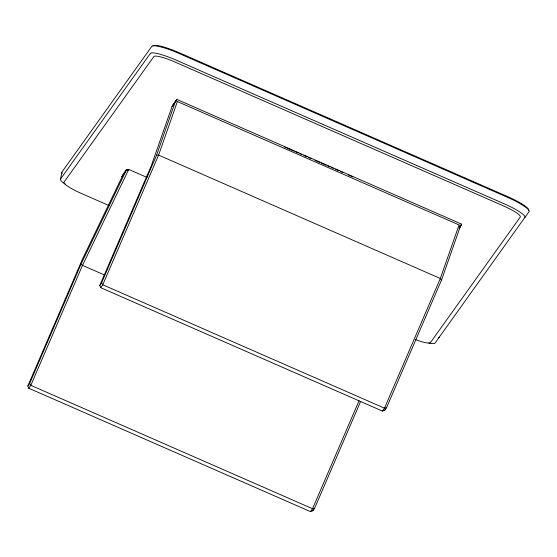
<?xml version="1.0" encoding="UTF-8"?>
<svg xmlns="http://www.w3.org/2000/svg" width="557" height="557" viewBox="0 0 557 557"><rect width="100%" height="100%" fill="white"/><g stroke="black" fill="none" stroke-linecap="round" stroke-linejoin="round"><path stroke-width="0.84" d="M60.455 179.493L61.862 172.489M99.78 285.407L101.569 282.914L156.531 155.285L175.225 101.973L172.134 106.296L151.163 166.104L99.78 285.407L100.685 287.67L382.394 411.066L384.748 410.231L386.53 407.738L441.499 280.101L460.186 226.79L459.309 228.029M177.189 102.091L158.606 155.097L102.767 284.766L100.685 287.67M458.898 225.488L440.315 278.486L384.476 408.156L382.394 411.066M360.497 401.708L314.601 508.29L312.818 510.783L310.458 511.618L28.755 388.229L27.85 385.966L82.819 258.337L122.965 175.03L126.056 170.707L128.73 169.425L147.034 177.439M27.85 385.966L29.632 383.474L81.016 264.164L126.056 170.707M126.488 169.572L121.927 176.583L126.488 169.572L128.075 170.268M176.722 99.348L172.162 106.359L176.722 99.348L461.683 224.165L459.059 228.474M359.07 400.678L312.54 508.715L310.458 511.618M312.818 510.783L313.5 509.189M384.748 410.231L385.43 408.636M128.73 169.425L82.492 265.369L30.83 385.319L28.755 388.229M459.755 226.866L461.683 224.165M386.53 407.738L384.476 408.156L102.767 284.766L101.569 282.914M314.601 508.29L312.54 508.715L30.83 385.319L29.632 383.474M156.531 155.285L158.606 155.097L440.315 278.486L441.499 280.101M287.189 148.169L294.34 151.302M295.927 151.998L298.315 153.043M299.903 153.739L301.49 154.435M303.871 155.48L307.053 156.872M308.641 157.568L311.022 158.613M314.99 160.346L319.76 162.435M321.347 163.131L326.117 165.22M327.704 165.916L330.085 166.961M331.673 167.657L333.26 168.353M335.648 169.398L338.823 170.79M340.411 171.486L342.792 172.524M348.355 174.961L351.53 176.353M176.026 100.956L460.994 225.78M108.894 205.519L80.995 193.3A20.755 3.495 23.3 0 1 64.076 182.069L153.843 56.584A20.755 3.495 23.3 0 1 174.926 62.001L503.312 205.839A20.755 3.495 23.3 0 1 520.231 217.063L430.464 342.555A20.755 3.495 23.3 0 1 415.195 339.505M104.772 275.13L82.492 265.369L81.016 264.164M524.882 217.508A25.204 4.247 23.3 0 0 504.336 203.869L175.949 60.031A25.204 4.247 23.3 0 0 150.348 53.458L60.588 178.95A25.204 4.247 23.3 0 0 65.552 184.402M428.806 343.056A25.204 4.247 23.3 0 0 435.114 342.994L529.011 211.66A26.68 4.498 23.3 0 0 507.26 197.22L178.867 53.381A26.68 4.498 23.3 0 0 151.769 46.426L62.001 171.911A26.68 4.498 23.3 0 0 62.14 173.241M439.243 337.145A26.68 4.498 23.3 0 1 438.686 337.542M528.544 210.497A25.796 4.345 23.3 0 0 507.518 196.537L179.124 52.699A25.796 4.345 23.3 0 0 152.931 45.973M352.365 176.743A3.558 0.599 23.3 0 1 352.748 176.938M284.724 147.18A3.558 0.599 23.3 0 1 285.121 147.32M285.971 147.64A3.558 0.599 23.3 0 1 286.395 147.821"/></g></svg>
